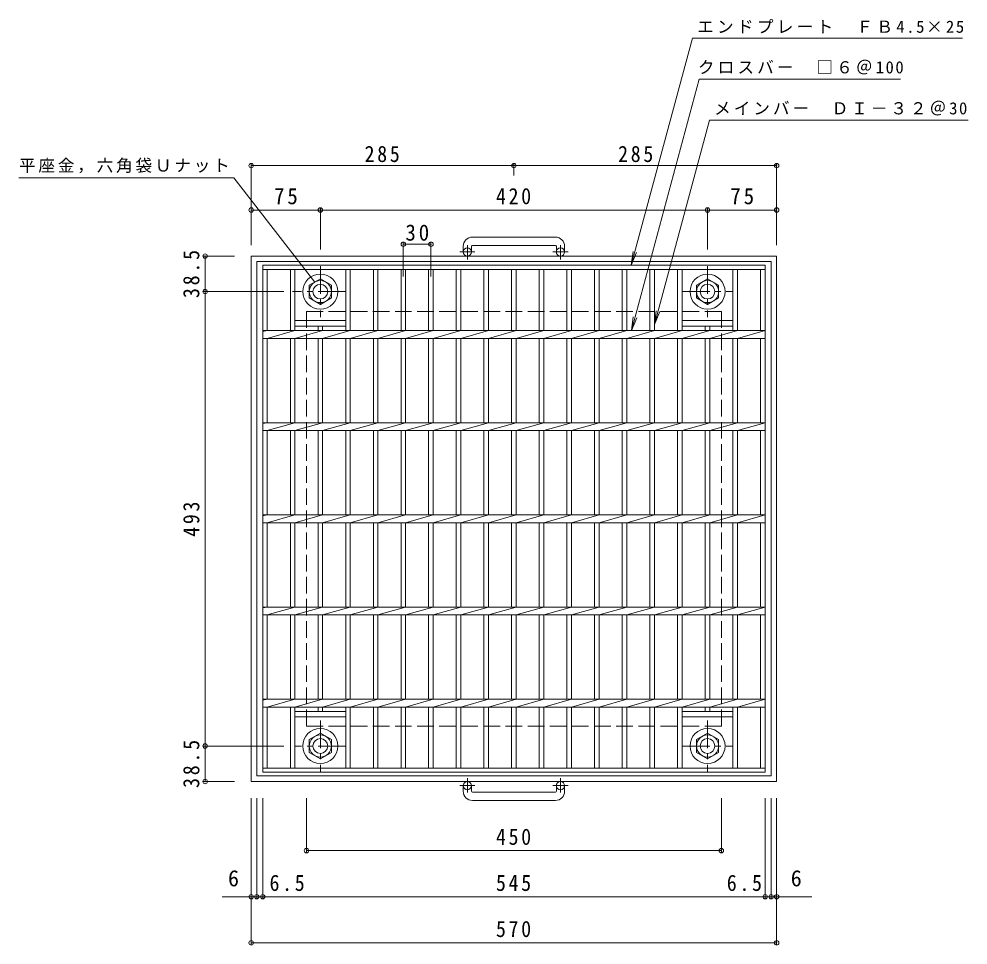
# Model space of a CAD drawing. Units: millimetres at full size, sheet at 1:6. Extents: x -823 to 972, y -824 to 771.
# Drawn here: x -823 to 206, y -234 to 771 of the extents above; entities that cross this region are included whole.
import ezdxf
from ezdxf.enums import TextEntityAlignment as Align

# ---------------------------------------------------------------- set-up
doc = ezdxf.new("R2010")
doc.units = ezdxf.units.MM
doc.header["$LTSCALE"] = 6
doc.header["$PDMODE"] = 32
doc.header["$PDSIZE"] = 4.8
doc.linetypes.add('CHAIN1', pattern=[8, 5, -1, 1, -1])
doc.linetypes.add('DASHED3', pattern=[4, 3, -1])
for name, color, linetype, lineweight in [('E-1', 2, 'Continuous', 9), ('E-2', 3, 'Continuous', 9), ('E-4', 7, 'Continuous', 9), ('E-5', 7, 'Continuous', 9)]:
    doc.layers.add(name, color=color, linetype=linetype, lineweight=lineweight)
doc.styles.add('ＭＳ ゴシック', font='')
doc.styles.get('ＭＳ ゴシック').set_extended_font_data('MS Gothic')

msp = doc.modelspace()

# ---------------------------------------------------------------- linework, layer by layer
at = {"layer": 'E-1', "linetype": 'CHAIN1'}
for p, q in [((-336.627, 509.839), (-336.627, 525.437)), ((-235.627, 509.839), (-235.627, 525.437)), ((-328.464, 517.947), (-344.871, 517.947)), ((-227.464, 517.947), (-243.871, 517.947)), ((-496.127, 502.584), (-496.127, 447.31)), ((-76.127, 502.584), (-76.127, 447.31)), ((-468.491, 474.947), (-526.264, 474.947)), ((-103.763, 474.947), (-48.49, 474.947)), ((-496.127, 9.583), (-496.127, -45.69)), ((-76.127, 9.583), (-76.127, -45.69)), ((-468.491, -18.053), (-523.764, -18.053)), ((-103.763, -18.053), (-48.49, -18.053)), ((-328.464, -61.054), (-344.871, -61.054)), ((-336.627, -52.947), (-336.627, -68.544)), ((-227.464, -61.054), (-243.871, -61.054)), ((-235.627, -52.947), (-235.627, -68.544))]:
    msp.add_line(p, q, dxfattribs=at)
at = {"layer": 'E-1'}
for p, q in [((-241.127, 534.047), (-331.127, 534.047)), ((-331.127, 525.047), (-241.127, 525.047)), ((-341.127, 524.047), (-341.127, 517.947)), ((-332.127, 524.047), (-332.127, 517.947)), ((-240.127, 524.047), (-240.127, 517.947)), ((-231.127, 524.047), (-231.127, 517.947)), ((-1.127, 513.447), (-571.127, 513.447)), ((-571.127, -56.553), (-571.127, 513.447)), ((-7.127, 507.447), (-565.127, 507.447)), ((-565.127, -50.553), (-565.127, 507.447)), ((-7.127, 507.447), (-7.127, -50.553)), ((-1.127, 513.447), (-1.127, -56.553)), ((-496.127, 488.803), (-508.128, 481.875)), ((-484.127, 481.875), (-496.127, 488.803)), ((-88.127, 481.875), (-76.127, 488.803)), ((-76.127, 488.803), (-64.127, 481.875)), ((-508.128, 481.875), (-508.128, 468.018)), ((-484.127, 468.018), (-484.127, 481.875)), ((-88.127, 468.018), (-88.127, 481.875)), ((-64.127, 481.875), (-64.127, 468.018)), ((-508.128, 468.018), (-496.127, 461.09)), ((-496.127, 461.09), (-484.127, 468.018)), ((-76.127, 461.09), (-88.127, 468.018)), ((-64.127, 468.018), (-76.127, 461.09)), ((-76.127, -4.196), (-88.127, -11.125)), ((-64.127, -11.125), (-76.127, -4.196)), ((-88.127, -11.125), (-88.127, -24.981)), ((-64.127, -24.981), (-64.127, -11.125)), ((-88.127, -24.981), (-76.127, -31.91)), ((-76.127, -31.91), (-64.127, -24.981)), ((-7.127, -50.553), (-565.127, -50.553)), ((-1.127, -56.553), (-571.127, -56.553)), ((-341.127, -67.154), (-341.127, -61.054)), ((-332.127, -67.154), (-332.127, -61.054)), ((-240.127, -67.154), (-240.127, -61.054)), ((-231.127, -67.154), (-231.127, -61.054)), ((-331.127, -68.154), (-241.127, -68.154)), ((-241.127, -77.154), (-331.127, -77.154))]:
    msp.add_line(p, q, dxfattribs=at)
at = {"layer": 'E-1', "linetype": 'DASHED3'}
for p, q in [((-61.127, 453.447), (-61.127, 3.447)), ((-61.127, 3.447), (-511.127, 3.447))]:
    msp.add_line(p, q, dxfattribs=at)
msp.add_lwpolyline([(-511.127, 3.447), (-511.127, 453.447), (-61.127, 453.447)], dxfattribs=at)
at = {"layer": 'E-1'}
msp.add_lwpolyline([(-508.128, -24.981), (-508.128, -11.125), (-496.127, -4.196), (-484.127, -11.125), (-484.127, -24.981), (-496.127, -31.91)], close=True, dxfattribs=at)
for centre, radius in [((-336.627, 517.947), 4.5), ((-235.627, 517.947), 4.5), ((-496.127, 474.947), 19), ((-496.127, 474.947), 12), ((-76.127, 474.947), 19), ((-76.127, 474.947), 12), ((-496.127, 474.947), 8), ((-76.127, 474.947), 8), ((-496.127, -18.053), 19), ((-76.127, -18.053), 19), ((-496.127, -18.053), 12), ((-496.127, -18.053), 8), ((-76.127, -18.053), 12), ((-76.127, -18.053), 8), ((-336.627, -61.054), 4.5), ((-235.627, -61.054), 4.5)]:
    msp.add_circle(centre, radius, dxfattribs=at)
for centre, radius, start, end in [((-331.127, 524.047), 10, 90, 180), ((-331.127, 524.047), 1, 90, 180), ((-241.127, 524.047), 10, 0, 90), ((-241.127, 524.047), 1, 0, 90), ((-331.127, -67.154), 10, 180, 270), ((-331.127, -67.154), 1, 180, 270), ((-241.127, -67.154), 10, 270, 0), ((-241.127, -67.154), 1, 270, 0)]:
    msp.add_arc(centre, radius, start, end, dxfattribs=at)
at = {"layer": 'E-2'}
for p, q in [((-558.627, 503.447), (-13.627, 503.447)), ((-558.627, -46.553), (-558.627, 503.447)), ((-558.627, 498.947), (-13.627, 498.947)), ((-553.627, 432.687), (-553.627, 498.947)), ((-528.626, 498.947), (-528.626, 432.687)), ((-523.627, 498.947), (-523.627, 432.687)), ((-468.627, 498.947), (-468.627, 432.687)), ((-463.627, 498.947), (-463.627, 432.687)), ((-438.627, 498.947), (-438.627, 432.687)), ((-433.627, 498.947), (-433.627, 432.687)), ((-408.627, 498.947), (-408.627, 432.687)), ((-403.627, 498.947), (-403.627, 432.687)), ((-378.626, 498.947), (-378.626, 432.687)), ((-373.627, 498.947), (-373.627, 432.687)), ((-348.627, 498.947), (-348.627, 432.687)), ((-343.627, 498.947), (-343.627, 432.687)), ((-318.627, 498.947), (-318.627, 432.687)), ((-313.627, 498.947), (-313.627, 432.687)), ((-288.627, 498.947), (-288.627, 432.687)), ((-283.627, 498.947), (-283.627, 432.687)), ((-258.627, 498.947), (-258.627, 432.687)), ((-253.627, 498.947), (-253.627, 432.687)), ((-228.627, 498.947), (-228.627, 432.687)), ((-223.627, 498.947), (-223.627, 432.687)), ((-198.627, 498.947), (-198.627, 432.687)), ((-193.627, 498.947), (-193.627, 432.687)), ((-168.627, 498.947), (-168.627, 432.687)), ((-163.627, 498.947), (-163.627, 432.687)), ((-138.627, 498.947), (-138.627, 432.687)), ((-133.627, 498.947), (-133.627, 432.687)), ((-108.627, 498.947), (-108.627, 432.687)), ((-103.627, 498.947), (-103.627, 432.687)), ((-48.627, 498.947), (-48.627, 432.687)), ((-43.627, 498.947), (-43.627, 432.687)), ((-18.626, 498.947), (-18.626, 432.687)), ((-13.627, 503.447), (-13.627, -46.553)), ((-523.627, 443.447), (-468.627, 443.447)), ((-103.627, 443.447), (-48.627, 443.447)), ((-553.627, 432.687), (-558.627, 431.687)), ((-558.627, 432.687), (-13.627, 432.687)), ((-523.627, 432.687), (-553.627, 424.207)), ((-523.627, 437.447), (-468.627, 437.447)), ((-493.627, 432.687), (-523.627, 424.207)), ((-498.627, 432.687), (-498.627, 437.447)), ((-493.627, 432.687), (-493.627, 437.447)), ((-463.627, 432.687), (-493.627, 424.207)), ((-433.627, 432.687), (-463.627, 424.207)), ((-403.627, 432.687), (-433.627, 424.207)), ((-373.627, 432.687), (-403.627, 424.207)), ((-343.627, 432.687), (-373.627, 424.207)), ((-313.627, 432.687), (-343.627, 424.207)), ((-283.627, 432.687), (-313.627, 424.207)), ((-253.627, 432.687), (-283.627, 424.207)), ((-223.627, 432.687), (-253.627, 424.207)), ((-193.627, 432.687), (-223.627, 424.207)), ((-163.627, 432.687), (-193.627, 424.207)), ((-133.627, 432.687), (-163.627, 424.207)), ((-103.627, 432.687), (-133.627, 424.207)), ((-103.627, 437.447), (-48.627, 437.447)), ((-73.627, 432.687), (-103.627, 424.207)), ((-78.628, 432.687), (-78.628, 437.447)), ((-73.627, 432.687), (-73.627, 437.447)), ((-43.627, 432.687), (-73.627, 424.207)), ((-13.627, 432.687), (-43.627, 424.207)), ((-558.627, 424.207), (-13.627, 424.207)), ((-553.627, 332.687), (-553.627, 424.207)), ((-528.626, 424.207), (-528.626, 332.687)), ((-523.627, 424.207), (-523.627, 332.687)), ((-498.627, 424.207), (-498.627, 332.687)), ((-493.627, 424.207), (-493.627, 332.687)), ((-468.627, 424.207), (-468.627, 332.687)), ((-463.627, 424.207), (-463.627, 332.687)), ((-438.627, 424.207), (-438.627, 332.687)), ((-433.627, 424.207), (-433.627, 332.687)), ((-408.627, 424.207), (-408.627, 332.687)), ((-403.627, 424.207), (-403.627, 332.687)), ((-378.626, 424.207), (-378.626, 332.687)), ((-373.627, 424.207), (-373.627, 332.687)), ((-348.627, 424.207), (-348.627, 332.687)), ((-343.627, 424.207), (-343.627, 332.687)), ((-318.627, 424.207), (-318.627, 332.687)), ((-313.627, 424.207), (-313.627, 332.687)), ((-288.627, 424.207), (-288.627, 332.687)), ((-283.627, 424.207), (-283.627, 332.687)), ((-258.627, 424.207), (-258.627, 332.687)), ((-253.627, 424.207), (-253.627, 332.687)), ((-228.627, 424.207), (-228.627, 332.687)), ((-223.627, 424.207), (-223.627, 332.687)), ((-198.627, 424.207), (-198.627, 332.687)), ((-193.627, 424.207), (-193.627, 332.687)), ((-168.627, 424.207), (-168.627, 332.687)), ((-163.627, 424.207), (-163.627, 332.687)), ((-138.627, 424.207), (-138.627, 332.687)), ((-133.627, 424.207), (-133.627, 332.687)), ((-108.627, 424.207), (-108.627, 332.687)), ((-103.627, 424.207), (-103.627, 332.687)), ((-73.627, 424.207), (-73.627, 332.687)), ((-48.627, 424.207), (-48.627, 332.687)), ((-43.627, 424.207), (-43.627, 332.687)), ((-18.626, 424.207), (-18.626, 332.687)), ((-553.627, 332.687), (-558.627, 331.687)), ((-558.627, 332.687), (-13.627, 332.687)), ((-523.627, 332.687), (-553.627, 324.207)), ((-493.627, 332.687), (-523.627, 324.207)), ((-463.627, 332.687), (-493.627, 324.207)), ((-433.627, 332.687), (-463.627, 324.207)), ((-403.627, 332.687), (-433.627, 324.207)), ((-373.627, 332.687), (-403.627, 324.207)), ((-343.627, 332.687), (-373.627, 324.207)), ((-313.627, 332.687), (-343.627, 324.207)), ((-283.627, 332.687), (-313.627, 324.207)), ((-253.627, 332.687), (-283.627, 324.207)), ((-223.627, 332.687), (-253.627, 324.207)), ((-193.627, 332.687), (-223.627, 324.207)), ((-163.627, 332.687), (-193.627, 324.207)), ((-133.627, 332.687), (-163.627, 324.207)), ((-103.627, 332.687), (-133.627, 324.207)), ((-73.627, 332.687), (-103.627, 324.207)), ((-43.627, 332.687), (-73.627, 324.207)), ((-13.627, 332.687), (-43.627, 324.207)), ((-558.627, 324.207), (-13.627, 324.207)), ((-553.627, 232.687), (-553.627, 324.207)), ((-528.626, 324.207), (-528.626, 232.687)), ((-523.627, 324.207), (-523.627, 232.687)), ((-498.627, 324.207), (-498.627, 232.687)), ((-493.627, 324.207), (-493.627, 232.687)), ((-468.627, 324.207), (-468.627, 232.687)), ((-463.627, 324.207), (-463.627, 232.687)), ((-438.627, 324.207), (-438.627, 232.687)), ((-433.627, 324.207), (-433.627, 232.687)), ((-408.627, 324.207), (-408.627, 232.687)), ((-403.627, 324.207), (-403.627, 232.687)), ((-378.626, 324.207), (-378.626, 232.687)), ((-373.627, 324.207), (-373.627, 232.687)), ((-348.627, 324.207), (-348.627, 232.687)), ((-343.627, 324.207), (-343.627, 232.687)), ((-318.627, 324.207), (-318.627, 232.687)), ((-313.627, 324.207), (-313.627, 232.687)), ((-288.627, 324.207), (-288.627, 232.687)), ((-283.627, 324.207), (-283.627, 232.687)), ((-258.627, 324.207), (-258.627, 232.687)), ((-253.627, 324.207), (-253.627, 232.687)), ((-228.627, 324.207), (-228.627, 232.687)), ((-223.627, 324.207), (-223.627, 232.687)), ((-198.627, 324.207), (-198.627, 232.687)), ((-193.627, 324.207), (-193.627, 232.687)), ((-168.627, 324.207), (-168.627, 232.687)), ((-163.627, 324.207), (-163.627, 232.687)), ((-138.627, 324.207), (-138.627, 232.687)), ((-133.627, 324.207), (-133.627, 232.687)), ((-108.627, 324.207), (-108.627, 232.687)), ((-103.627, 324.207), (-103.627, 232.687)), ((-78.627, 324.207), (-78.627, 232.687)), ((-73.627, 324.207), (-73.627, 232.687)), ((-48.627, 324.207), (-48.627, 232.687)), ((-43.627, 324.207), (-43.627, 232.687)), ((-18.626, 324.207), (-18.626, 232.687)), ((-553.627, 232.687), (-558.627, 231.687)), ((-558.627, 232.687), (-13.627, 232.687)), ((-523.627, 232.687), (-553.627, 224.207)), ((-493.627, 232.687), (-523.627, 224.207)), ((-463.627, 232.687), (-493.627, 224.207)), ((-433.627, 232.687), (-463.627, 224.207)), ((-403.627, 232.687), (-433.627, 224.207)), ((-373.627, 232.687), (-403.627, 224.207)), ((-343.627, 232.687), (-373.627, 224.207)), ((-313.627, 232.687), (-343.627, 224.207)), ((-283.627, 232.687), (-313.627, 224.207)), ((-253.627, 232.687), (-283.627, 224.207)), ((-223.627, 232.687), (-253.627, 224.207)), ((-193.627, 232.687), (-223.627, 224.207)), ((-163.627, 232.687), (-193.627, 224.207)), ((-133.627, 232.687), (-163.627, 224.207)), ((-103.627, 232.687), (-133.627, 224.207)), ((-73.627, 232.687), (-103.627, 224.207)), ((-43.627, 232.687), (-73.627, 224.207)), ((-13.627, 232.687), (-43.627, 224.207)), ((-558.627, 224.207), (-13.627, 224.207)), ((-553.627, 132.687), (-553.627, 224.207)), ((-528.626, 224.207), (-528.626, 132.687)), ((-523.627, 224.207), (-523.627, 132.687)), ((-498.627, 224.207), (-498.627, 132.687)), ((-493.627, 224.207), (-493.627, 132.687)), ((-468.627, 224.207), (-468.627, 132.687)), ((-463.627, 224.207), (-463.627, 132.687)), ((-438.627, 224.207), (-438.627, 132.687)), ((-433.627, 224.207), (-433.627, 132.687)), ((-408.627, 224.207), (-408.627, 132.687)), ((-403.627, 224.207), (-403.627, 132.687)), ((-378.626, 224.207), (-378.626, 132.687)), ((-373.627, 224.207), (-373.627, 132.687)), ((-348.627, 224.207), (-348.627, 132.687)), ((-343.627, 224.207), (-343.627, 132.687)), ((-318.627, 224.207), (-318.627, 132.687)), ((-313.627, 224.207), (-313.627, 132.687)), ((-288.627, 224.207), (-288.627, 132.687)), ((-283.627, 224.207), (-283.627, 132.687)), ((-258.627, 224.207), (-258.627, 132.687)), ((-253.627, 224.207), (-253.627, 132.687)), ((-228.627, 224.207), (-228.627, 132.687)), ((-223.627, 224.207), (-223.627, 132.687)), ((-198.627, 224.207), (-198.627, 132.687)), ((-193.627, 224.207), (-193.627, 132.687)), ((-168.627, 224.207), (-168.627, 132.687)), ((-163.627, 224.207), (-163.627, 132.687)), ((-138.627, 224.207), (-138.627, 132.687)), ((-133.627, 224.207), (-133.627, 132.687)), ((-108.627, 224.207), (-108.627, 132.687)), ((-103.627, 224.207), (-103.627, 132.687)), ((-78.627, 224.207), (-78.627, 132.687)), ((-73.627, 224.207), (-73.627, 132.687)), ((-48.627, 224.207), (-48.627, 132.687)), ((-43.627, 224.207), (-43.627, 132.687)), ((-18.626, 224.207), (-18.626, 132.687)), ((-553.627, 132.687), (-558.627, 131.687)), ((-558.627, 132.687), (-13.627, 132.687)), ((-558.627, 124.207), (-13.627, 124.207)), ((-523.627, 132.687), (-553.627, 124.207)), ((-553.627, 32.687), (-553.627, 124.207)), ((-528.626, 124.207), (-528.626, 32.687)), ((-493.627, 132.687), (-523.627, 124.207)), ((-523.627, 124.207), (-523.627, 32.687)), ((-498.627, 124.207), (-498.627, 32.687)), ((-463.627, 132.687), (-493.627, 124.207)), ((-493.627, 124.207), (-493.627, 32.687)), ((-468.627, 124.207), (-468.627, 32.687)), ((-433.627, 132.687), (-463.627, 124.207)), ((-463.627, 124.207), (-463.627, 32.687)), ((-438.627, 124.207), (-438.627, 32.687)), ((-403.627, 132.687), (-433.627, 124.207)), ((-433.627, 124.207), (-433.627, 32.687)), ((-408.627, 124.207), (-408.627, 32.687)), ((-373.627, 132.687), (-403.627, 124.207)), ((-403.627, 124.207), (-403.627, 32.687)), ((-378.626, 124.207), (-378.626, 32.687)), ((-343.627, 132.687), (-373.627, 124.207)), ((-373.627, 124.207), (-373.627, 32.687)), ((-348.627, 124.207), (-348.627, 32.687)), ((-313.627, 132.687), (-343.627, 124.207)), ((-343.627, 124.207), (-343.627, 32.687)), ((-318.627, 124.207), (-318.627, 32.687)), ((-283.627, 132.687), (-313.627, 124.207)), ((-313.627, 124.207), (-313.627, 32.687)), ((-288.627, 124.207), (-288.627, 32.687)), ((-253.627, 132.687), (-283.627, 124.207)), ((-283.627, 124.207), (-283.627, 32.687)), ((-258.627, 124.207), (-258.627, 32.687)), ((-223.627, 132.687), (-253.627, 124.207)), ((-253.627, 124.207), (-253.627, 32.687)), ((-228.627, 124.207), (-228.627, 32.687)), ((-193.627, 132.687), (-223.627, 124.207)), ((-223.627, 124.207), (-223.627, 32.687)), ((-198.627, 124.207), (-198.627, 32.687)), ((-163.627, 132.687), (-193.627, 124.207)), ((-193.627, 124.207), (-193.627, 32.687)), ((-168.627, 124.207), (-168.627, 32.687)), ((-133.627, 132.687), (-163.627, 124.207)), ((-163.627, 124.207), (-163.627, 32.687)), ((-138.627, 124.207), (-138.627, 32.687)), ((-103.627, 132.687), (-133.627, 124.207)), ((-133.627, 124.207), (-133.627, 32.687)), ((-108.627, 124.207), (-108.627, 32.687)), ((-73.627, 132.687), (-103.627, 124.207)), ((-103.627, 124.207), (-103.627, 32.687)), ((-78.627, 124.207), (-78.627, 32.687)), ((-43.627, 132.687), (-73.627, 124.207)), ((-73.627, 124.207), (-73.627, 32.687)), ((-48.627, 124.207), (-48.627, 32.687)), ((-13.627, 132.687), (-43.627, 124.207)), ((-43.627, 124.207), (-43.627, 32.687)), ((-18.626, 124.207), (-18.626, 32.687)), ((-553.627, 32.687), (-558.627, 31.687)), ((-558.627, 32.687), (-13.627, 32.687)), ((-523.627, 32.687), (-553.627, 24.207)), ((-493.627, 32.687), (-523.627, 24.207)), ((-463.627, 32.687), (-493.627, 24.207)), ((-433.627, 32.687), (-463.627, 24.207)), ((-403.627, 32.687), (-433.627, 24.207)), ((-373.627, 32.687), (-403.627, 24.207)), ((-343.627, 32.687), (-373.627, 24.207)), ((-313.627, 32.687), (-343.627, 24.207)), ((-283.627, 32.687), (-313.627, 24.207)), ((-253.627, 32.687), (-283.627, 24.207)), ((-223.627, 32.687), (-253.627, 24.207)), ((-193.627, 32.687), (-223.627, 24.207)), ((-163.627, 32.687), (-193.627, 24.207)), ((-133.627, 32.687), (-163.627, 24.207)), ((-103.627, 32.687), (-133.627, 24.207)), ((-73.627, 32.687), (-103.627, 24.207)), ((-43.627, 32.687), (-73.627, 24.207)), ((-13.627, 32.687), (-43.627, 24.207)), ((-558.627, 24.207), (-13.627, 24.207)), ((-553.627, -42.053), (-553.627, 24.207)), ((-528.626, 24.207), (-528.626, -42.053)), ((-523.627, 24.207), (-523.627, -42.053)), ((-498.627, 24.207), (-498.627, 19.447)), ((-493.627, 24.207), (-493.627, 19.447)), ((-468.627, 24.207), (-468.627, -42.053)), ((-463.627, 24.207), (-463.627, -42.053)), ((-438.627, 24.207), (-438.627, -42.053)), ((-433.627, 24.207), (-433.627, -42.053)), ((-408.627, 24.207), (-408.627, -42.053)), ((-403.627, 24.207), (-403.627, -42.053)), ((-378.626, 24.207), (-378.626, -42.053)), ((-373.627, 24.207), (-373.627, -42.053)), ((-348.627, 24.207), (-348.627, -42.053)), ((-343.627, 24.207), (-343.627, -42.053)), ((-318.627, 24.207), (-318.627, -42.053)), ((-313.627, 24.207), (-313.627, -42.053)), ((-288.627, 24.207), (-288.627, -42.053)), ((-283.627, 24.207), (-283.627, -42.053)), ((-258.627, 24.207), (-258.627, -42.053)), ((-253.627, 24.207), (-253.627, -42.053)), ((-228.627, 24.207), (-228.627, -42.053)), ((-223.627, 24.207), (-223.627, -42.053)), ((-198.627, 24.207), (-198.627, -42.053)), ((-193.627, 24.207), (-193.627, -42.053)), ((-168.627, 24.207), (-168.627, -42.053)), ((-163.627, 24.207), (-163.627, -42.053)), ((-138.627, 24.207), (-138.627, -42.053)), ((-133.627, 24.207), (-133.627, -42.053)), ((-108.627, 24.207), (-108.627, -42.053)), ((-103.627, 24.207), (-103.627, -42.053)), ((-78.627, 24.207), (-78.627, 19.447)), ((-73.627, 24.207), (-73.627, 19.447)), ((-48.627, 24.207), (-48.627, -42.053)), ((-43.627, 24.207), (-43.627, -42.053)), ((-18.626, 24.207), (-18.626, -42.053)), ((-468.627, 19.447), (-523.627, 19.447)), ((-468.627, 13.447), (-523.627, 13.447)), ((-48.627, 19.447), (-103.627, 19.447)), ((-48.627, 13.447), (-103.627, 13.447)), ((-13.627, -42.053), (-558.627, -42.053)), ((-13.627, -46.553), (-558.627, -46.553))]:
    msp.add_line(p, q, dxfattribs=at)
msp.add_lwpolyline([(-78.627, 424.207), (-78.627, 399.116), (-78.627, 332.687)], dxfattribs=at)
at = {"layer": 'E-4'}
for p, q in [((-571.127, 613.438), (-571.127, 525.447)), ((-571.127, 611.638), (-286.127, 611.638)), ((-286.127, 613.438), (-286.127, 600.828)), ((-286.127, 611.638), (-1.127, 611.638)), ((-1.127, 613.438), (-1.127, 525.447)), ((-571.127, 563.447), (-496.127, 563.447)), ((-496.127, 565.247), (-496.127, 520.584)), ((-496.127, 563.447), (-76.127, 563.447)), ((-76.127, 565.247), (-76.127, 520.584)), ((-76.127, 563.447), (-1.127, 563.447)), ((-406.127, 528.124), (-406.127, 491.359)), ((-406.127, 526.324), (-376.127, 526.324)), ((-376.127, 528.124), (-376.127, 491.359)), ((-622.927, 513.447), (-589.127, 513.447)), ((-621.127, 474.947), (-621.127, 513.447)), ((-622.927, 474.947), (-535.627, 474.947)), ((-621.127, -18.053), (-621.127, 474.947)), ((-622.927, -18.053), (-535.627, -18.053)), ((-621.127, -56.553), (-621.127, -18.053)), ((-622.927, -56.553), (-589.127, -56.553)), ((-571.127, -233.353), (-571.127, -74.553)), ((-565.127, -183.353), (-565.127, -74.553)), ((-558.627, -183.353), (-558.627, -74.553)), ((-511.127, -133.353), (-511.127, -74.553)), ((-61.127, -133.353), (-61.127, -74.553)), ((-13.627, -183.353), (-13.627, -74.553)), ((-7.127, -183.353), (-7.127, -74.553)), ((-1.127, -233.353), (-1.127, -74.553)), ((-511.127, -131.553), (-61.127, -131.553)), ((-602.487, -181.553), (-565.127, -181.553)), ((-565.127, -181.553), (-558.627, -181.553)), ((-558.627, -181.553), (-13.627, -181.553)), ((-13.627, -181.553), (-7.127, -181.553)), ((-7.127, -181.553), (37.038, -181.553)), ((-571.127, -231.553), (-1.127, -231.553))]:
    msp.add_line(p, q, dxfattribs=at)
for p in [(-571.127, 611.638), (-286.127, 611.638), (-1.127, 611.638), (-571.127, 563.447), (-496.127, 563.447), (-76.127, 563.447), (-1.127, 563.447), (-406.127, 526.324), (-376.127, 526.324), (-621.127, 513.447), (-621.127, 474.947), (-621.127, -18.053), (-621.127, -56.553), (-511.127, -131.553), (-61.127, -131.553), (-571.127, -181.553), (-565.127, -181.553), (-558.627, -181.553), (-13.627, -181.553), (-7.127, -181.553), (-1.127, -181.553), (-571.127, -231.553), (-1.127, -231.553)]:
    msp.add_point(p, dxfattribs=at)
at = {"layer": 'E-5'}
for p, q in [((-158.627, 432.687), (-85.198, 705.452)), ((133.282, 705.452), (-85.198, 705.452)), ((-133.627, 439.317), (-73.898, 660.952)), ((-73.898, 660.952), (206.447, 660.952)), ((-590.028, 598.269), (-823.028, 598.269)), ((-502.193, 485.301), (-590.028, 598.269)), ((-158.811, 503.447), (-156.853, 518.318)), ((-158.811, 503.447), (-153.071, 517.305)), ((-133.627, 439.317), (-131.669, 454.188)), ((-133.627, 439.317), (-127.887, 453.175)), ((-158.627, 432.687), (-156.669, 447.559)), ((-158.627, 432.687), (-152.887, 446.545))]:
    msp.add_line(p, q, dxfattribs=at)
msp.add_lwpolyline([(-158.811, 503.447), (-92.419, 749.951), (200.307, 749.951)], dxfattribs=at)

# ---------------------------------------------------------------- texts
at = {"layer": 'E-4', "color": 2, "style": 'ＭＳ ゴシック'}
for p in [(-596.298, -175.553), (14.104, -175.553)]:
    msp.add_text('6', height=17.6, dxfattribs=at).set_placement(p, align=Align.BOTTOM_LEFT)
at = {"layer": 'E-4', "color": 2, "char_height": 17.6, "attachment_point": 7, "style": 'ＭＳ ゴシック'}
for s, insert in [('\\T1.27;\\W0.9;285', (-448.127, 615.238)), ('\\T1.27;\\W0.9;285', (-173.134, 615.238)), ('\\T1.27;\\W0.95;75', (-546.377, 569.447)), ('\\T1.27;\\W0.9;420', (-305.627, 569.447)), ('\\T1.27;\\W0.95;75', (-51.377, 569.447)), ('\\T1.27;\\W0.95;30', (-403.877, 529.924)), ('\\T1.27;\\W0.9;450', (-305.627, -125.553)), ('\\T1.27;\\W0.9;6.5', (-551.254, -175.553)), ('\\T1.27;\\W0.9;545', (-305.627, -175.553)), ('\\T1.27;\\W0.9;6.5', (-55.244, -175.553)), ('\\T1.27;\\W0.9;570', (-305.627, -225.553))]:
    msp.add_mtext(s, dxfattribs=dict(at, insert=insert))
at = {"layer": 'E-4', "color": 2, "char_height": 17.6, "attachment_point": 7, "rotation": 90, "style": 'ＭＳ ゴシック'}
for s, insert in [('\\T1.28;\\W0.9;38.5', (-627.127, 467.947)), ('\\T1.27;\\W0.9;493', (-627.127, 208.947)), ('\\T1.28;\\W0.9;38.5', (-627.127, -63.553))]:
    msp.add_mtext(s, dxfattribs=dict(at, insert=insert))
at = {"layer": 'E-5', "char_height": 13.2, "attachment_point": 7, "style": 'ＭＳ ゴシック'}
for s, insert in [('\\T1.2;エンドプレート\u3000ＦＢ4.5×25', (-87.419, 754.951)), ('\\T1.19;クロスバー\u3000□６＠100', (-86.532, 710.452)), ('\\T1.18;メインバー\u3000ＤＩ－３２＠30', (-68.898, 665.952)), ('\\T1.17;平座金，六角袋Ｕナット', (-823.028, 603.269))]:
    msp.add_mtext(s, dxfattribs=dict(at, insert=insert))

doc.saveas('drawing.dxf')
